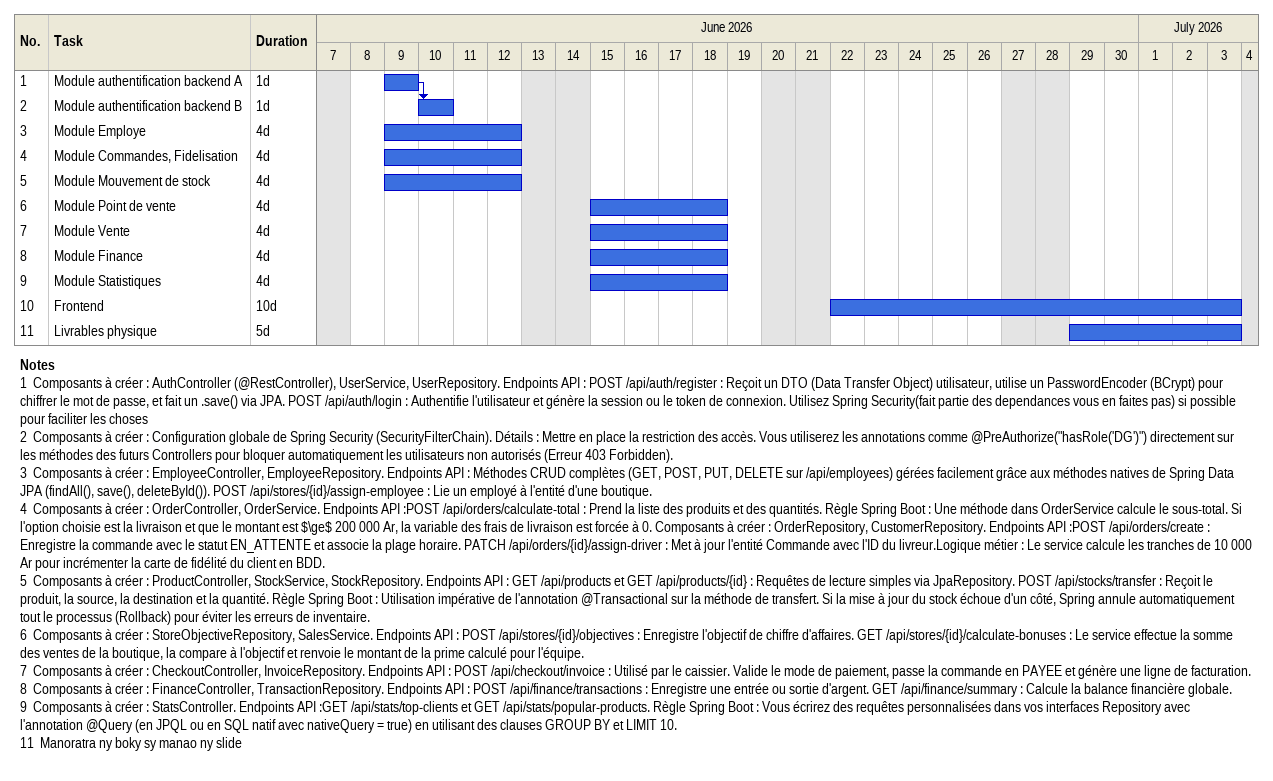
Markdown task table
| ID | Task | Duration | Start | Finish | Predecessors |
|---|---|---|---|---|---|
| 1 | Module authentification backend A | 1d | 2026-06-09 | 2026-06-09 |  |
| 2 | Module authentification backend B | 1d | 2026-06-10 | 2026-06-10 | 1 |
| 3 | Module Employe | 4d | 2026-06-09 | 2026-06-12 |  |
| 4 | Module Commandes, Fidelisation | 4d | 2026-06-09 | 2026-06-12 |  |
| 5 | Module Mouvement de stock | 4d | 2026-06-09 | 2026-06-12 |  |
| 6 | Module Point de vente | 4d | 2026-06-15 | 2026-06-18 |  |
| 7 | Module Vente | 4d | 2026-06-15 | 2026-06-18 |  |
| 8 | Module Finance | 4d | 2026-06-15 | 2026-06-18 |  |
| 9 | Module Statistiques | 4d | 2026-06-15 | 2026-06-18 |  |
| 10 | Frontend | 10d | 2026-06-22 | 2026-07-03 |  |
| 11 | Livrables physique | 5d | 2026-06-29 | 2026-07-03 |  |

Notes
- 1: Composants à créer : AuthController (@RestController), UserService, UserRepository. Endpoints API : POST /api/auth/register : Reçoit un DTO (Data Transfer Object) utilisateur, utilise un PasswordEncoder (BCrypt) pour chiffrer le mot de passe, et fait un .save() via JPA. POST /api/auth/login : Authentifie l'utilisateur et génère la session ou le token de connexion. Utilisez Spring Security(fait partie des dependances vous en faites pas) si possible pour faciliter les choses
- 2: Composants à créer : Configuration globale de Spring Security (SecurityFilterChain). Détails : Mettre en place la restriction des accès. Vous utiliserez les annotations comme @PreAuthorize("hasRole('DG')") directement sur les méthodes des futurs Controllers pour bloquer automatiquement les utilisateurs non autorisés (Erreur 403 Forbidden).
- 3: Composants à créer : EmployeeController, EmployeeRepository. Endpoints API : Méthodes CRUD complètes (GET, POST, PUT, DELETE sur /api/employees) gérées facilement grâce aux méthodes natives de Spring Data JPA (findAll(), save(), deleteById()). POST /api/stores/{id}/assign-employee : Lie un employé à l'entité d'une boutique.
- 4: Composants à créer : OrderController, OrderService. Endpoints API :POST /api/orders/calculate-total : Prend la liste des produits et des quantités. Règle Spring Boot : Une méthode dans OrderService calcule le sous-total. Si l'option choisie est la livraison et que le montant est $\ge$ 200 000 Ar, la variable des frais de livraison est forcée à 0. Composants à créer : OrderRepository, CustomerRepository. Endpoints API :POST /api/orders/create : Enregistre la commande avec le statut EN_ATTENTE et associe la plage horaire. PATCH /api/orders/{id}/assign-driver : Met à jour l'entité Commande avec l'ID du livreur.Logique métier : Le service calcule les tranches de 10 000 Ar pour incrémenter la carte de fidélité du client en BDD.
- 5: Composants à créer : ProductController, StockService, StockRepository. Endpoints API : GET /api/products et GET /api/products/{id} : Requêtes de lecture simples via JpaRepository. POST /api/stocks/transfer : Reçoit le produit, la source, la destination et la quantité. Règle Spring Boot : Utilisation impérative de l'annotation @Transactional sur la méthode de transfert. Si la mise à jour du stock échoue d'un côté, Spring annule automatiquement tout le processus (Rollback) pour éviter les erreurs de inventaire.
- 6: Composants à créer : StoreObjectiveRepository, SalesService. Endpoints API : POST /api/stores/{id}/objectives : Enregistre l'objectif de chiffre d'affaires. GET /api/stores/{id}/calculate-bonuses : Le service effectue la somme des ventes de la boutique, la compare à l'objectif et renvoie le montant de la prime calculé pour l'équipe.
- 7: Composants à créer : CheckoutController, InvoiceRepository. Endpoints API : POST /api/checkout/invoice : Utilisé par le caissier. Valide le mode de paiement, passe la commande en PAYEE et génère une ligne de facturation.
- 8: Composants à créer : FinanceController, TransactionRepository. Endpoints API : POST /api/finance/transactions : Enregistre une entrée ou sortie d'argent. GET /api/finance/summary : Calcule la balance financière globale.
- 9: Composants à créer : StatsController. Endpoints API :GET /api/stats/top-clients et GET /api/stats/popular-products. Règle Spring Boot : Vous écrirez des requêtes personnalisées dans vos interfaces Repository avec l'annotation @Query (en JPQL ou en SQL natif avec nativeQuery = true) en utilisant des clauses GROUP BY et LIMIT 10.
- 11: Manoratra ny boky sy manao ny slide
